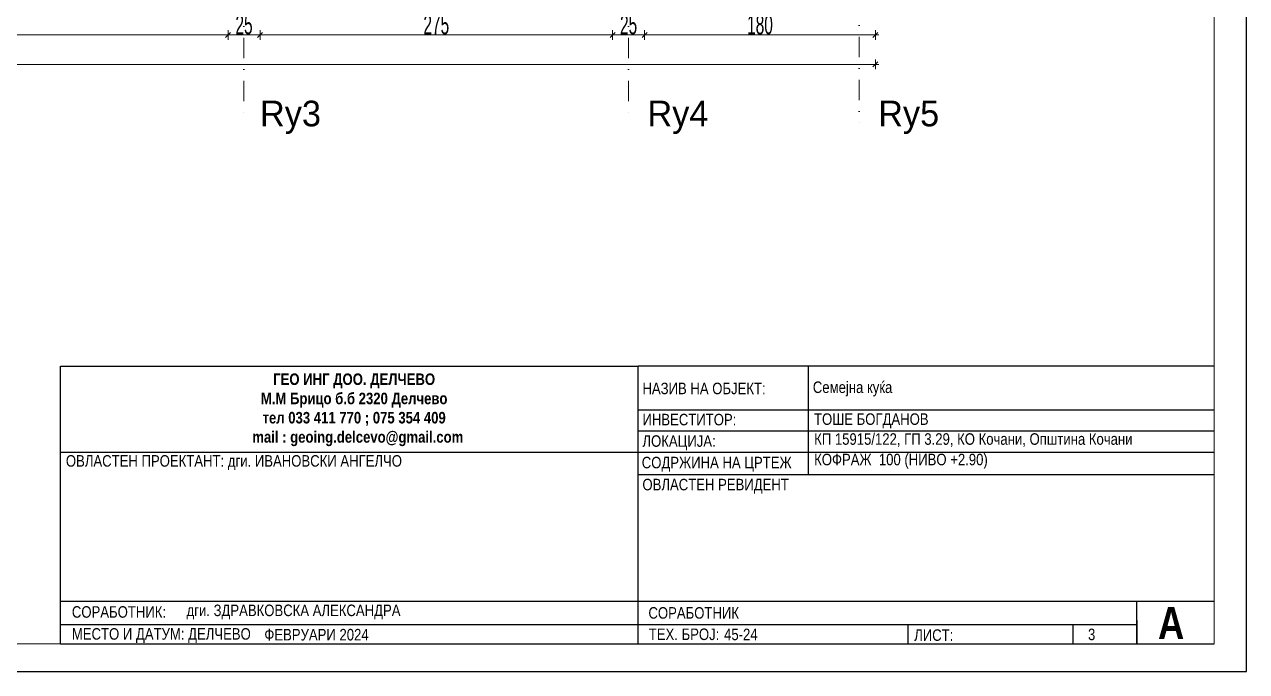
# Model space of a CAD drawing. Extents: x -1929 to 256751, y -18317 to 36108.
# Drawn here: x 117629 to 127162, y -18317 to -13270 of the extents above; entities that cross this region are included whole.
import ezdxf

# ---------------------------------------------------------------- set-up
doc = ezdxf.new("R2010")
doc.units = 0
doc.header["$LTSCALE"] = 5
doc.header["$MEASUREMENT"] = 0
doc.linetypes.add('Dot & Dashed', pattern=[670.277762, 317.5, -176.388889, 0, -176.388874])
for name, color, linetype in [('4 _ - Фрагмент - Разрез.2D Elements', 7, 'Continuous'), ('4 _ - Фрагмент - Чертежи.2D Elements', 7, 'Continuous'), ('7 _ - Основни елементи.2D Elements', 7, 'Continuous')]:
    doc.layers.add(name, color=color, linetype=linetype)
doc.layers.add('dimenzija', color=7, linetype='Continuous', lineweight=13)
doc.layers.add('OSKI', color=7, linetype='Continuous', lineweight=20, true_color=0x156a84)
doc.styles.add('GENERATED_STYLE_1', font='GOTHIC.TTF')
doc.styles.add('GENERATED_STYLE_4', font='arial.ttf')
doc.styles.add('GENERATED_STYLE_5', font='arialbd.ttf')
doc.styles.add('PLATEIA', font='CGSAPPS.shx', dxfattribs={"width": 0.6})
doc.dimstyles.new('50', dxfattribs={"dimtxt": 150, "dimasz": 0.5, "dimexe": 0.18, "dimexo": 0.0625, "dimgap": 4, "dimtad": 1, "dimdec": 0, "dimlfac": 0.1, "dimzin": 12, "dimdsep": 46, "dimtxsty": 'PLATEIA', "dimblk": 'A$C321216CB', "dimcen": 0.09, "dimse1": 1, "dimse2": 1, "dimclrd": 256, "dimclrt": 256, "dimadec": 3, "dimazin": 0, "dimtfac": 1, "dimtdec": 0, "dimtix": 1, "dimtmove": 2, "dimatfit": 3, "dimldrblk": 'A$C321216CB', "dimfxl": 1, "dimtolj": 1, "dimtzin": 0, "dimlwd": -1, "dimarcsym": 0})

# ---------------------------------------------------------------- blocks, each defined once
blk = doc.blocks.new('A$C321216CB')
for p, q in [((-54, 0), (54, 0)), ((-38, -38), (38, 38)), ((0, -75), (0, 75))]:
    blk.add_line(p, q)
blk = doc.blocks.new('*D159')
at = {"layer": 'Defpoints', "color": 0, "ltscale": 50, "transparency": 16777216}
for p in [(114314.3, -12714.3), (119216.6, -12714.3), (119216.6, -13352)]:
    blk.add_point(p, dxfattribs=at)
at = {"layer": 'dimenzija', "ltscale": 50, "transparency": 16777216}
blk.add_line((114314.8, -13352), (119216.1, -13352), dxfattribs=at)
at = {"layer": 'dimenzija', "ltscale": 50, "transparency": 16777216, "xscale": 0.5, "yscale": 0.5, "zscale": 0.5, "rotation": 180}
blk.add_blockref('A$C321216CB', (114314.3, -13352), dxfattribs=at)
at = {"layer": 'dimenzija', "ltscale": 50, "transparency": 16777216, "xscale": 0.5, "yscale": 0.5, "zscale": 0.5}
blk.add_blockref('A$C321216CB', (119216.6, -13352), dxfattribs=at)
at = {"layer": 'dimenzija', "ltscale": 50, "transparency": 16777216, "insert": (116765.4, -13273), "char_height": 150, "attachment_point": 5, "style": 'PLATEIA'}
blk.add_mtext('\\A1;490', dxfattribs=at)
blk = doc.blocks.new('*D160')
at = {"layer": 'Defpoints', "color": 0, "ltscale": 50, "transparency": 16777216}
for p in [(119216.6, -12714.3), (119466.6, -12714.3), (119466.6, -13352)]:
    blk.add_point(p, dxfattribs=at)
at = {"layer": 'dimenzija', "ltscale": 50, "transparency": 16777216}
blk.add_line((119217.1, -13352), (119466.1, -13352), dxfattribs=at)
at = {"layer": 'dimenzija', "ltscale": 50, "transparency": 16777216, "xscale": 0.5, "yscale": 0.5, "zscale": 0.5, "rotation": 180}
blk.add_blockref('A$C321216CB', (119216.6, -13352), dxfattribs=at)
at = {"layer": 'dimenzija', "ltscale": 50, "transparency": 16777216, "xscale": 0.5, "yscale": 0.5, "zscale": 0.5}
blk.add_blockref('A$C321216CB', (119466.6, -13352), dxfattribs=at)
at = {"layer": 'dimenzija', "ltscale": 50, "transparency": 16777216, "insert": (119341.6, -13273), "char_height": 150, "attachment_point": 5, "style": 'PLATEIA'}
blk.add_mtext('\\A1;25', dxfattribs=at)
blk = doc.blocks.new('*D162')
at = {"layer": 'Defpoints', "color": 0, "ltscale": 50, "transparency": 16777216}
for p in [(119466.6, -12714.3), (122216.6, -12714.3), (122216.6, -13352)]:
    blk.add_point(p, dxfattribs=at)
at = {"layer": 'dimenzija', "ltscale": 50, "transparency": 16777216}
blk.add_line((119467.1, -13352), (122216.1, -13352), dxfattribs=at)
at = {"layer": 'dimenzija', "ltscale": 50, "transparency": 16777216, "xscale": 0.5, "yscale": 0.5, "zscale": 0.5, "rotation": 180}
blk.add_blockref('A$C321216CB', (119466.6, -13352), dxfattribs=at)
at = {"layer": 'dimenzija', "ltscale": 50, "transparency": 16777216, "xscale": 0.5, "yscale": 0.5, "zscale": 0.5}
blk.add_blockref('A$C321216CB', (122216.6, -13352), dxfattribs=at)
at = {"layer": 'dimenzija', "ltscale": 50, "transparency": 16777216, "insert": (120841.6, -13273), "char_height": 150, "attachment_point": 5, "style": 'PLATEIA'}
blk.add_mtext('\\A1;275', dxfattribs=at)
blk = doc.blocks.new('*D163')
at = {"layer": 'Defpoints', "color": 0, "ltscale": 50, "transparency": 16777216}
for p in [(122216.6, -12714.3), (122466.6, -12714.3), (122466.6, -13352)]:
    blk.add_point(p, dxfattribs=at)
at = {"layer": 'dimenzija', "ltscale": 50, "transparency": 16777216}
blk.add_line((122217.1, -13352), (122466.1, -13352), dxfattribs=at)
at = {"layer": 'dimenzija', "ltscale": 50, "transparency": 16777216, "xscale": 0.5, "yscale": 0.5, "zscale": 0.5, "rotation": 180}
blk.add_blockref('A$C321216CB', (122216.6, -13352), dxfattribs=at)
at = {"layer": 'dimenzija', "ltscale": 50, "transparency": 16777216, "xscale": 0.5, "yscale": 0.5, "zscale": 0.5}
blk.add_blockref('A$C321216CB', (122466.6, -13352), dxfattribs=at)
at = {"layer": 'dimenzija', "ltscale": 50, "transparency": 16777216, "insert": (122341.6, -13273), "char_height": 150, "attachment_point": 5, "style": 'PLATEIA'}
blk.add_mtext('\\A1;25', dxfattribs=at)
blk = doc.blocks.new('*D164')
at = {"layer": 'Defpoints', "color": 0, "ltscale": 50, "transparency": 16777216}
for p in [(109966.6, -12589.3), (124266.6, -12714.3), (124266.6, -13581.5)]:
    blk.add_point(p, dxfattribs=at)
at = {"layer": 'dimenzija', "ltscale": 50, "transparency": 16777216}
blk.add_line((109967.1, -13581.5), (124266.1, -13581.5), dxfattribs=at)
at = {"layer": 'dimenzija', "ltscale": 50, "transparency": 16777216, "xscale": 0.5, "yscale": 0.5, "zscale": 0.5, "rotation": 180}
blk.add_blockref('A$C321216CB', (109966.6, -13581.5), dxfattribs=at)
at = {"layer": 'dimenzija', "ltscale": 50, "transparency": 16777216, "xscale": 0.5, "yscale": 0.5, "zscale": 0.5}
blk.add_blockref('A$C321216CB', (124266.6, -13581.5), dxfattribs=at)
at = {"layer": 'dimenzija', "ltscale": 50, "transparency": 16777216, "insert": (117116.6, -13502.5), "char_height": 150, "attachment_point": 5, "style": 'PLATEIA'}
blk.add_mtext('\\A1;1430', dxfattribs=at)
blk = doc.blocks.new('*D194')
at = {"layer": 'Defpoints', "color": 0, "ltscale": 50, "transparency": 16777216}
for p in [(122466.6, -12714.3), (124266.6, -12714.3), (124266.6, -13352)]:
    blk.add_point(p, dxfattribs=at)
at = {"layer": 'dimenzija', "ltscale": 50, "transparency": 16777216}
blk.add_line((122467.1, -13352), (124266.1, -13352), dxfattribs=at)
at = {"layer": 'dimenzija', "ltscale": 50, "transparency": 16777216, "xscale": 0.5, "yscale": 0.5, "zscale": 0.5, "rotation": 180}
blk.add_blockref('A$C321216CB', (122466.6, -13352), dxfattribs=at)
at = {"layer": 'dimenzija', "ltscale": 50, "transparency": 16777216, "xscale": 0.5, "yscale": 0.5, "zscale": 0.5}
blk.add_blockref('A$C321216CB', (124266.6, -13352), dxfattribs=at)
at = {"layer": 'dimenzija', "ltscale": 50, "transparency": 16777216, "insert": (123366.6, -13273), "char_height": 150, "attachment_point": 5, "style": 'PLATEIA'}
blk.add_mtext('\\A1;180', dxfattribs=at)

msp = doc.modelspace()

# ---------------------------------------------------------------- linework, layer by layer
at = {"layer": '4 _ - Фрагмент - Чертежи.2D Elements', "linetype": 'Continuous', "lineweight": 25, "ltscale": 0.01}
for p, q in [((126909.6, -15934.3), (122415.1, -15934.3)), ((122415.1, -18101.5), (122415.1, -15934.3)), ((122415.1, -16780.3), (126909.6, -16780.3)), ((124519.5, -17949.7), (124519.5, -18101.5)), ((125806.5, -17949.7), (125806.5, -18101.5))]:
    msp.add_line(p, q, dxfattribs=at)
msp.add_lwpolyline([(106162.3, -18317.1), (127162.3, -18317.1), (127162.3, -3467.1)], dxfattribs=at)
at = {"layer": '4 _ - Фрагмент - Чертежи.2D Elements', "linetype": 'Continuous', "lineweight": 25, "ltscale": 0.01, "flags": 128}
for points in [[(117909.6, -15934.3), (122415.1, -15934.3)], [(117909.6, -18101.5), (117909.6, -15934.3), (122415.1, -15934.3)], [(123743.1, -15934.3), (123743.1, -16780.3)], [(122415.1, -16275.1), (126909.6, -16275.1)], [(122415.1, -16440.1), (126909.6, -16440.1)], [(117909.6, -16605.1), (122415.1, -16605.1)], [(122415.1, -16605.1), (126909.6, -16605.1)], [(117909.6, -17769.3), (126909.6, -17769.3)], [(126306.5, -17919.3), (126306.5, -18101.5), (126306.5, -17769.3)], [(117909.6, -17949.7), (126306.5, -17949.7)], [(117909.6, -18101.5), (126909.6, -18101.5)]]:
    msp.add_lwpolyline(points, dxfattribs=at)
at = {"layer": '7 _ - Основни елементи.2D Elements', "linetype": 'Continuous', "lineweight": 20, "ltscale": 0.2, "flags": 128}
msp.add_lwpolyline([(107412.3, -3679), (126909.6, -3679), (126909.6, -18101.5), (107412.3, -18101.5)], close=True, dxfattribs=at)
at = {"layer": 'OSKI', "linetype": 'Dot & Dashed', "ltscale": 0.1}
for p, q in [((124141.2, -4650.5), (124141.2, -14038.6)), ((119341.2, -13038.6), (119341.2, -14038.6)), ((122341.2, -13038.6), (122341.2, -14038.6))]:
    msp.add_line(p, q, dxfattribs=at)

# ---------------------------------------------------------------- texts
at = {"layer": '4 _ - Фрагмент - Разрез.2D Elements', "linetype": 'Continuous', "lineweight": 35}
for s, insert, char_height, attachment_point, style in [('\\A1;\\pxqc;{\\fCentury Gothic|b1|i0|c204|p34;\\W0.85;ГЕО ИНГ ДОО. ДЕЛЧЕВО\\PМ.М Брицо б.б 2320 Делчево \\Pтел 033 411 770 ; 075 354 409 \\P  mail : geoing.delcevo@gmail.com}', (120200.6, -16276), 90, 5, 'GENERATED_STYLE_5'), ('\\A1;{\\W0.850000x;\\pql;\\fCentury Gothic|b0|i0|c204|p34;НАЗИВ НА ОБЈЕКТ:}', (122449.6, -16109.7), 90, 4, 'GENERATED_STYLE_4'), ('\\A1;{\\W0.850000x;\\pql;\\fCentury Gothic|b0|i0|c204|p34;Семејна куќа}', (123778.8, -16113.4), 90, 4, 'GENERATED_STYLE_4'), ('\\A1;{\\W0.850000x;\\pql;\\fCentury Gothic|b0|i0|c204|p34;ТОШЕ БОГДАНОВ}', (123788.1, -16361.3), 90, 4, 'GENERATED_STYLE_4'), ('\\A1;{\\W0.850000x;\\pql;\\fCentury Gothic|b0|i0|c204|p34;ИНВЕСТИТОР:}', (122449.6, -16352.7), 90, 4, 'GENERATED_STYLE_4'), ('\\A1;{\\W0.850000x;\\pql;\\fCentury Gothic|b0|i0|c204|p34;ЛОКАЦИЈА:}', (122449.6, -16532.5), 90, 4, 'GENERATED_STYLE_4'), ('\\A1;{\\fCentury Gothic|b0|i0|c204|p34;\\W0.85;КП 15915\\fCentury Gothic|b0|i0|c0|p34;/122\\fCentury Gothic|b0|i0|c204|p34;, ГП 3.29, КО Кочани, Општина Кочани}', (123789.2, -16512), 90, 4, 'GENERATED_STYLE_4'), ('\\A1;\\pxql;{\\fCentury Gothic|b0|i0|c204|p34;\\W0.85;ОВЛАСТЕН ПРОЕКТАНТ: дги. ИВАНОВСКИ АНГЕЛЧО}', (117951.8, -16687.3), 90, 4, 'GENERATED_STYLE_4'), ('\\A1;{\\W0.850000x;\\pql;\\fCentury Gothic|b0|i0|c204|p34;СОДРЖИНА НА ЦРТЕЖ}', (122444.3, -16700.3), 90, 4, 'GENERATED_STYLE_4'), ('\\A1;{\\fCentury Gothic|b0|i0|c204|p34;\\W0.85;КОФРАЖ \\fCentury Gothic|b0|i0|c0|p34; 100\\fCentury Gothic|b0|i0|c204|p34; \\fCentury Gothic|b0|i0|c0|p34;(\\fCentury Gothic|b0|i0|c204|p34;НИВО \\fCentury Gothic|b0|i0|c0|p34;+2\\fCentury Gothic|b0|i0|c204|p34;.\\fCentury Gothic|b0|i0|c0|p34;90\\fCentury Gothic|b0|i0|c204|p34;)}', (123789.2, -16677), 90, 4, 'GENERATED_STYLE_4'), ('\\A1;{\\W0.850000x;\\pql;\\fCentury Gothic|b0|i0|c204|p34;ОВЛАСТЕН РЕВИДЕНТ\\P\\pqc;\\fCentury Gothic|b0|i0|c204|p34;}', (122449.6, -16871.9), 90, 4, 'GENERATED_STYLE_4'), ('\\A1;{\\W0.850000x;\\pql;\\fCentury Gothic|b0|i0|c204|p34;СОРАБОТНИК:}', (117998.7, -17852.9), 90, 4, 'GENERATED_STYLE_4'), ('\\A1;\\pxql;{\\fCentury Gothic|b0|i0|c204|p34;\\W0.85;дги. ЗДРАВКОВСКА АЛЕКСАНДРА}', (118893.1, -17852.9), 90, 4, 'GENERATED_STYLE_4'), ('\\A1;{\\W0.850000x;\\pql;\\fCentury Gothic|b0|i0|c204|p34;СОРАБОТНИК}', (122496.5, -17860.4), 90, 4, 'GENERATED_STYLE_4'), ('\\A1;{\\W0.850000x;\\pql;\\fCentury Gothic|b1|i0|c204|p34;А}', (126471.2, -17939.4), 250, 4, 'GENERATED_STYLE_5'), ('\\A1;{\\W0.850000x;\\pql;\\fCentury Gothic|b0|i0|c204|p34;МЕСТО И ДАТУМ: ДЕЛЧЕВО}', (117998.7, -18036.6), 90, 4, 'GENERATED_STYLE_4'), ('\\A1;{\\W0.850000x;\\pql;\\fCentury Gothic|b0|i0|c204|p34;ФЕВРУАРИ 2024\\P\\pql;\\fCentury Gothic|b0|i0|c204|p34;}', (119500.2, -18030.2), 90, 4, 'GENERATED_STYLE_4'), ('\\A1;{\\W0.850000x;\\pql;\\fCentury Gothic|b0|i0|c204|p34;ТЕХ. БРОЈ: }', (122499.1, -18027.1), 90, 4, 'GENERATED_STYLE_4'), ('\\A1;{\\W0.850000x;\\pql;\\fCentury Gothic|b0|i0|c204|p34;45-24\\P\\pql;\\fCentury Gothic|b0|i0|c204|p34;}', (123086.5, -18028.1), 90, 4, 'GENERATED_STYLE_4'), ('\\A1;{\\W0.850000x;\\pql;\\fCentury Gothic|b0|i0|c204|p34;ЛИСТ: }', (124569.3, -18033.3), 90, 4, 'GENERATED_STYLE_4'), ('\\A1;\\pxql;{\\fCentury Gothic|b0|i0|c0|p34;\\W0.85;3}', (125925.4, -18028.1), 90, 4, 'GENERATED_STYLE_4')]:
    msp.add_mtext(s, dxfattribs=dict(at, insert=insert, char_height=char_height, attachment_point=attachment_point, style=style))
at = {"layer": 'OSKI', "linetype": 'ByBlock', "char_height": 200, "attachment_point": 7, "style": 'GENERATED_STYLE_1'}
for s, insert in [('Ry3', (119466.3, -14125.1)), ('Ry4', (122488.8, -14125.1)), ('{\\fCentury Gothic|b0|i0|c204|p34;Ry}5', (124288.8, -14125.1))]:
    msp.add_mtext(s, dxfattribs=dict(at, insert=insert))

# ---------------------------------------------------------------- dimensions: what is measured, and where the dimension line sits
at = {"layer": 'dimenzija', "ltscale": 50}
for base, p1, p2, picture, middle in [((124266.6, -13581.5), (109966.6, -12589.3), (124266.6, -12714.3), '*D164', (117116.6, -13502.5)), ((119216.6, -13352), (114314.3, -12714.3), (119216.6, -12714.3), '*D159', (116765.4, -13273)), ((119466.6, -13352), (119216.6, -12714.3), (119466.6, -12714.3), '*D160', (119341.6, -13273)), ((122216.6, -13352), (119466.6, -12714.3), (122216.6, -12714.3), '*D162', (120841.6, -13273)), ((122466.6, -13352), (122216.6, -12714.3), (122466.6, -12714.3), '*D163', (122341.6, -13273)), ((124266.6, -13352), (122466.6, -12714.3), (124266.6, -12714.3), '*D194', (123366.6, -13273))]:
    dim = msp.add_linear_dim(base=base, p1=p1, p2=p2, dimstyle='50', dxfattribs=at)
    dim.commit()
    dim.dimension.update_dxf_attribs({"geometry": picture, "text_midpoint": middle})

doc.saveas('drawing.dxf')
